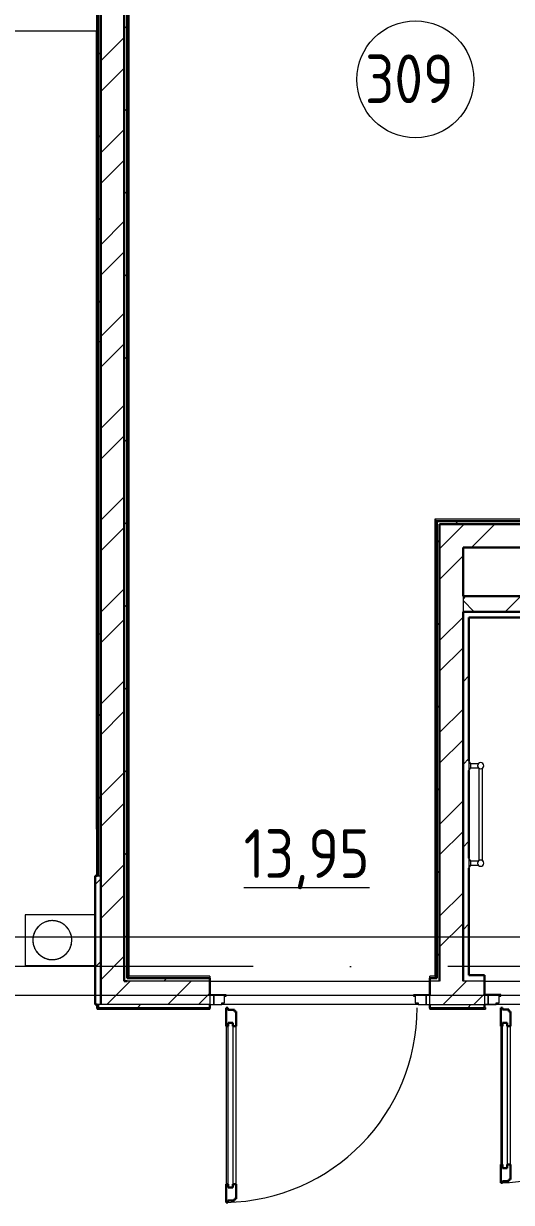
# Model space of a CAD drawing. Header units: millimetres. Extents: x -1073752 to 1436911, y -1379358 to 94781.
# Drawn here: x -908761 to -906254, y -1123599 to -1117549 of the extents above; entities that cross this region are included whole.
import ezdxf

# ---------------------------------------------------------------- set-up
doc = ezdxf.new("R2010")
doc.units = ezdxf.units.MM
doc.linetypes.add('ADSK_Линия сетки', pattern=[25, 20, -2.5, 0, -2.5])
doc.linetypes.add('ADSK_Сверху', pattern=[450, 300, -150])
for name, color, linetype, lineweight in [('Двери', 252, 'Continuous', 9), ('Марки помещений', 7, 'Continuous', 20), ('Ограждение', 252, 'Continuous', 9), ('Оси', 252, 'Continuous', 9), ('Перекрытие', 252, 'Continuous', 18), ('Сантехника', 252, 'Continuous', 9), ('Стены наружные', 7, 'Continuous', 18), ('Стены штриховка', 7, 'Continuous', 9)]:
    doc.layers.add(name, color=color, linetype=linetype, lineweight=lineweight)
doc.layers.add('Двери открывание', color=7, linetype='Continuous', lineweight=9, true_color=0xc0c0c0)
doc.layers.add('Линии', color=7, linetype='Continuous', lineweight=9, true_color=0x00a600)
doc.styles.add('GOST Common_2', font='', dxfattribs={"width": 0.9, "height": 250})
doc.styles.get('GOST Common_2').set_extended_font_data('GOST type B')

# ---------------------------------------------------------------- blocks, each defined once
blk = doc.blocks.new('3 этаж')
at = {"layer": 'Двери', "color": 251, "true_color": 0x636466}
for p, q in [((258790.8, -9308.4), (258790.8, -9358.4)), ((258810.8, -9308.4), (258790.8, -9308.4)), ((258810.8, -9358.4), (258810.8, -9308.4)), ((258874.8, -9308.4), (258810.8, -9308.4)), ((258810.8, -9308.4), (258810.8, -9358.4)), ((258865.8, -9350.4), (258865.8, -9316.4)), ((258865.8, -9316.4), (258874.8, -9316.4)), ((258874.8, -9316.4), (258874.8, -9308.4)), ((259900.8, -9308.4), (259836.8, -9308.4)), ((259836.8, -9308.4), (259836.8, -9316.4)), ((259836.8, -9316.4), (259845.8, -9316.4)), ((259845.8, -9316.4), (259845.8, -9350.4)), ((259920.8, -9308.4), (259900.8, -9308.4)), ((259900.8, -9308.4), (259900.8, -9358.4)), ((259900.8, -9358.4), (259900.8, -9308.4)), ((259920.8, -9358.4), (259920.8, -9308.4)), ((260200.8, -9308.2), (260200.8, -9358.2)), ((260220.8, -9308.2), (260200.8, -9308.2)), ((260220.8, -9358.2), (260220.8, -9308.2)), ((260284.8, -9308.2), (260220.8, -9308.2)), ((260220.8, -9308.2), (260220.8, -9358.2)), ((260275.8, -9350.2), (260275.8, -9316.2)), ((260275.8, -9316.2), (260284.8, -9316.2)), ((260284.8, -9316.2), (260284.8, -9308.2)), ((258790.8, -9358.4), (258810.8, -9358.4)), ((258810.8, -9358.4), (258851.8, -9358.4)), ((258851.8, -9358.4), (258851.8, -9350.4)), ((258851.8, -9350.4), (258865.8, -9350.4)), ((259845.8, -9350.4), (259859.8, -9350.4)), ((259859.8, -9350.4), (259859.8, -9358.4)), ((259859.8, -9358.4), (259900.8, -9358.4)), ((259900.8, -9358.4), (259920.8, -9358.4)), ((260200.8, -9358.2), (260220.8, -9358.2)), ((260220.8, -9358.2), (260261.8, -9358.2)), ((260261.8, -9358.2), (260261.8, -9350.2)), ((260261.8, -9350.2), (260275.8, -9350.2)), ((258874.8, -9470.4), (258874.8, -10280.4)), ((258883.8, -9452.4), (258907.8, -9452.4)), ((258883.8, -10298.4), (258883.8, -9452.4)), ((258907.8, -9452.4), (258907.8, -10298.4)), ((258924.8, -10280.4), (258924.8, -9470.4)), ((260284.8, -9470.2), (260284.8, -10180.2)), ((260293.8, -9452.2), (260317.8, -9452.2)), ((260293.8, -10198.2), (260293.8, -9452.2)), ((260317.8, -9452.2), (260317.8, -10198.2)), ((260334.8, -10180.2), (260334.8, -9470.2)), ((260317.8, -10198.2), (260293.8, -10198.2)), ((258907.8, -10298.4), (258883.8, -10298.4))]:
    blk.add_line(p, q, dxfattribs=at)
at = {"layer": 'Двери', "color": 251, "lineweight": 30, "true_color": 0x636466}
for p, q in [((258882.8, -9376.4), (258874.8, -9376.4)), ((258874.8, -9376.4), (258874.8, -9470.4)), ((258882.8, -9385.4), (258882.8, -9376.4)), ((260292.8, -9376.2), (260284.8, -9376.2)), ((260284.8, -9376.2), (260284.8, -9470.2)), ((260292.8, -9385.2), (260292.8, -9376.2)), ((258916.8, -9385.4), (258882.8, -9385.4)), ((258916.8, -9394.4), (258916.8, -9385.4)), ((258924.8, -9394.4), (258916.8, -9394.4)), ((258924.8, -9470.4), (258924.8, -9394.4)), ((260326.8, -9385.2), (260292.8, -9385.2)), ((260326.8, -9394.2), (260326.8, -9385.2)), ((260334.8, -9394.2), (260326.8, -9394.2)), ((260334.8, -9470.2), (260334.8, -9394.2)), ((258883.8, -9470.4), (258874.8, -9470.4)), ((258883.8, -9452.4), (258883.8, -9470.4)), ((258907.8, -9452.4), (258883.8, -9452.4)), ((258907.8, -9470.4), (258907.8, -9452.4)), ((258924.8, -9470.4), (258907.8, -9470.4)), ((260293.8, -9470.2), (260284.8, -9470.2)), ((260293.8, -9452.2), (260293.8, -9470.2)), ((260317.8, -9452.2), (260293.8, -9452.2)), ((260317.8, -9470.2), (260317.8, -9452.2)), ((260334.8, -9470.2), (260317.8, -9470.2)), ((260284.8, -10180.2), (260284.8, -10274.2)), ((260293.8, -10180.2), (260284.8, -10180.2)), ((260293.8, -10198.2), (260293.8, -10180.2)), ((260317.8, -10198.2), (260293.8, -10198.2)), ((260317.8, -10180.2), (260317.8, -10198.2)), ((260334.8, -10180.2), (260317.8, -10180.2)), ((260334.8, -10256.2), (260334.8, -10180.2)), ((258874.8, -10280.4), (258874.8, -10374.4)), ((258883.8, -10280.4), (258874.8, -10280.4)), ((258883.8, -10298.4), (258883.8, -10280.4)), ((258907.8, -10280.4), (258907.8, -10298.4)), ((258924.8, -10280.4), (258907.8, -10280.4)), ((258924.8, -10356.4), (258924.8, -10280.4)), ((260284.8, -10274.2), (260292.8, -10274.2)), ((260292.8, -10274.2), (260292.8, -10265.2)), ((260292.8, -10265.2), (260326.8, -10265.2)), ((260326.8, -10265.2), (260326.8, -10256.2)), ((260326.8, -10256.2), (260334.8, -10256.2)), ((258907.8, -10298.4), (258883.8, -10298.4)), ((258874.8, -10374.4), (258882.8, -10374.4)), ((258882.8, -10374.4), (258882.8, -10365.4)), ((258882.8, -10365.4), (258916.8, -10365.4)), ((258916.8, -10365.4), (258916.8, -10356.4)), ((258916.8, -10356.4), (258924.8, -10356.4))]:
    blk.add_line(p, q, dxfattribs=at)
at = {"layer": 'Двери открывание', "color": 251, "true_color": 0x636466}
for centre, radius, start in [((258856.8, -9376.4), 998, 271.03345), ((260266.8, -9376.2), 898, 271.14854)]:
    blk.add_arc(centre, radius, start, 0, dxfattribs=at)
at = {"layer": 'Линии', "color": 251, "linetype": 'ADSK_Сверху', "ltscale": 200, "true_color": 0x636466}
for p, q in [((261350.8, -9013.4), (250490.8, -9013.4)), ((261350.8, -9313.4), (250490.8, -9313.4))]:
    blk.add_line(p, q, dxfattribs=at)
at = {"layer": 'Марки помещений', "color": 251, "true_color": 0x636466}
blk.add_circle((259846, -4610.9), 300, dxfattribs=at)
at = {"layer": 'Ограждение', "color": 251, "true_color": 0x636466}
for p, q in [((258375.8, -9213.3), (258375.8, -3163.4)), ((258210.8, -4363.4), (250510.8, -4363.4)), ((258205.8, -4363.4), (258205.8, -8458.4)), ((260965.8, -6868.4), (259945.8, -6868.4)), ((259945.8, -6868.4), (259955.8, -6878.4)), ((259945.8, -6868.4), (259945.8, -9213.3)), ((258210.8, -8458.4), (258205.8, -8458.4)), ((258375.8, -9213.3), (258365.8, -9223.3)), ((258365.8, -9223.3), (258790.8, -9223.3)), ((258790.8, -9213.3), (258375.8, -9213.3)), ((258790.8, -9213.3), (258790.8, -9223.3)), ((259920.8, -9223.3), (259920.8, -9213.3)), ((259945.8, -9213.3), (259920.8, -9213.3)), ((259920.8, -9223.3), (259955.8, -9223.3)), ((259945.8, -9213.3), (259955.8, -9223.3)), ((260205.8, -9373.3), (260200.8, -9373.3)), ((260205.8, -9373.3), (260205.8, -9383.3)), ((258211.8, -9383.4), (258211.8, -9378.4)), ((258211.8, -9383.4), (258790.8, -9383.4)), ((258790.8, -9378.4), (258790.8, -9383.4)), ((259920.8, -9383.3), (259920.8, -9378.4)), ((259920.8, -9383.3), (260205.8, -9383.3))]:
    blk.add_line(p, q, dxfattribs=at)
at = {"layer": 'Оси', "color": 251, "linetype": 'ADSK_Линия сетки', "ltscale": 200, "true_color": 0x636466}
blk.add_line((314013.1, -9163.4), (237073.5, -9163.4), dxfattribs=at)
at = {"layer": 'Перекрытие', "color": 251, "true_color": 0x636466}
blk.add_line((260200.8, -9238.2), (261230.8, -9238.2), dxfattribs=at)
at = {"layer": 'Сантехника', "color": 251, "true_color": 0x636466}
for p, q in [((260130.8, -8123.4), (260120.8, -8108.4)), ((260120.8, -8108.4), (260120.8, -8158.4)), ((260120.8, -8158.4), (260130.8, -8143.4)), ((260120.8, -8158.4), (260130.8, -8143.4)), ((260169.3, -8123.4), (260130.8, -8123.4)), ((260130.8, -8143.4), (260130.8, -8123.4)), ((260130.8, -8143.4), (260169.3, -8143.4)), ((260172.8, -8146.5), (260172.8, -8620.8)), ((260190.8, -8620.8), (260190.8, -8146.1)), ((260130.8, -8623.4), (260120.8, -8608.4)), ((260120.8, -8608.4), (260120.8, -8658.4)), ((260120.8, -8658.4), (260130.8, -8643.4)), ((260120.8, -8658.4), (260130.8, -8643.4)), ((260169.3, -8623.4), (260130.8, -8623.4)), ((260130.8, -8643.4), (260130.8, -8623.4)), ((260130.8, -8643.4), (260169.3, -8643.4)), ((258200.8, -8898.4), (257840.8, -8898.4)), ((257840.8, -8898.4), (257840.8, -9158.4)), ((257915.7, -8952.6), (257912.7, -8955.2)), ((257918.7, -8950), (257915.7, -8952.6)), ((257921.9, -8947.6), (257918.7, -8950)), ((257925.2, -8945.3), (257921.9, -8947.6)), ((257928.6, -8943.2), (257925.2, -8945.3)), ((257932, -8941.1), (257928.6, -8943.2)), ((257935.6, -8939.3), (257932, -8941.1)), ((257939.2, -8937.5), (257935.6, -8939.3)), ((257942.8, -8935.9), (257939.2, -8937.5)), ((257946.6, -8934.5), (257942.8, -8935.9)), ((257950.3, -8933.2), (257946.6, -8934.5)), ((257954.2, -8932), (257950.3, -8933.2)), ((257958.1, -8931.1), (257954.2, -8932)), ((257962, -8930.2), (257958.1, -8931.1)), ((257965.9, -8929.6), (257962, -8930.2)), ((257969.9, -8929), (257965.9, -8929.6)), ((257973.9, -8928.7), (257969.9, -8929)), ((257977.9, -8928.5), (257973.9, -8928.7)), ((257981.9, -8928.5), (257977.9, -8928.5)), ((257985.9, -8928.6), (257981.9, -8928.5)), ((257989.8, -8928.9), (257985.9, -8928.6)), ((257993.8, -8929.3), (257989.8, -8928.9)), ((257997.8, -8929.9), (257993.8, -8929.3)), ((258001.7, -8930.7), (257997.8, -8929.9)), ((258005.6, -8931.6), (258001.7, -8930.7)), ((258009.5, -8932.6), (258005.6, -8931.6)), ((258013.3, -8933.9), (258009.5, -8932.6)), ((258017, -8935.2), (258013.3, -8933.9)), ((258020.7, -8936.8), (258017, -8935.2)), ((258024.3, -8938.4), (258020.7, -8936.8)), ((258027.9, -8940.2), (258024.3, -8938.4)), ((258031.4, -8942.2), (258027.9, -8940.2)), ((258034.8, -8944.3), (258031.4, -8942.2)), ((258038.1, -8946.5), (258034.8, -8944.3)), ((258041.4, -8948.9), (258038.1, -8946.5)), ((258044.5, -8951.4), (258041.4, -8948.9)), ((258047.5, -8954), (258044.5, -8951.4)), ((257882.4, -9010.4), (257881.8, -9014.3)), ((257883.2, -9006.5), (257882.4, -9010.4)), ((257884.2, -9002.6), (257883.2, -9006.5)), ((257885.3, -8998.7), (257884.2, -9002.6)), ((257886.6, -8994.9), (257885.3, -8998.7)), ((257888, -8991.2), (257886.6, -8994.9)), ((257889.5, -8987.5), (257888, -8991.2)), ((257891.2, -8983.9), (257889.5, -8987.5)), ((257893.1, -8980.4), (257891.2, -8983.9)), ((257895.1, -8976.9), (257893.1, -8980.4)), ((257897.2, -8973.5), (257895.1, -8976.9)), ((257899.5, -8970.2), (257897.2, -8973.5)), ((257901.9, -8967), (257899.5, -8970.2)), ((257904.4, -8963.9), (257901.9, -8967)), ((257907, -8960.9), (257904.4, -8963.9)), ((257909.8, -8958), (257907, -8960.9)), ((257912.7, -8955.2), (257909.8, -8958)), ((258050.5, -8956.7), (258047.5, -8954)), ((258053.3, -8959.6), (258050.5, -8956.7)), ((258056, -8962.5), (258053.3, -8959.6)), ((258058.5, -8965.6), (258056, -8962.5)), ((258061, -8968.7), (258058.5, -8965.6)), ((258063.3, -8972), (258061, -8968.7)), ((258065.5, -8975.3), (258063.3, -8972)), ((258067.6, -8978.8), (258065.5, -8975.3)), ((258069.5, -8982.3), (258067.6, -8978.8)), ((258071.3, -8985.9), (258069.5, -8982.3)), ((258072.9, -8989.5), (258071.3, -8985.9)), ((258074.4, -8993.2), (258072.9, -8989.5)), ((258075.7, -8997), (258074.4, -8993.2)), ((258076.9, -9000.8), (258075.7, -8997)), ((258077.9, -9004.7), (258076.9, -9000.8)), ((258078.8, -9008.6), (258077.9, -9004.7)), ((258079.5, -9012.5), (258078.8, -9008.6)), ((258080.1, -9016.5), (258079.5, -9012.5)), ((257881, -9022.3), (257880.8, -9026.3)), ((257880.8, -9026.3), (257880.8, -9028.4)), ((257880.8, -9028.4), (257880.9, -9032.4)), ((257880.9, -9032.4), (257881.1, -9036.4)), ((257881.3, -9018.3), (257881, -9022.3)), ((257881.1, -9036.4), (257881.5, -9040.4)), ((257881.8, -9014.3), (257881.3, -9018.3)), ((257881.5, -9040.4), (257882.1, -9044.4)), ((257882.1, -9044.4), (257882.8, -9048.3)), ((257882.8, -9048.3), (257883.6, -9052.2)), ((257883.6, -9052.2), (257884.7, -9056.1)), ((257884.7, -9056.1), (257885.9, -9059.9)), ((257885.9, -9059.9), (257887.2, -9063.7)), ((257887.2, -9063.7), (257888.7, -9067.4)), ((257888.7, -9067.4), (257890.3, -9071)), ((257890.3, -9071), (257892.1, -9074.6)), ((258068.5, -9076.5), (258070.3, -9073)), ((258070.3, -9073), (258072, -9069.4)), ((258072, -9069.4), (258073.6, -9065.7)), ((258073.6, -9065.7), (258075, -9061.9)), ((258075, -9061.9), (258076.3, -9058.1)), ((258076.3, -9058.1), (258077.4, -9054.3)), ((258077.4, -9054.3), (258078.3, -9050.4)), ((258078.3, -9050.4), (258079.1, -9046.5)), ((258079.1, -9046.5), (258079.8, -9042.6)), ((258079.8, -9042.6), (258080.3, -9038.6)), ((258080.5, -9020.5), (258080.1, -9016.5)), ((258080.3, -9038.6), (258080.6, -9034.6)), ((258080.7, -9024.4), (258080.5, -9020.5)), ((258080.6, -9034.6), (258080.8, -9030.6)), ((258080.8, -9028.4), (258080.7, -9024.4)), ((258080.8, -9030.6), (258080.8, -9028.4)), ((257892.1, -9074.6), (257894, -9078.1)), ((257894, -9078.1), (257896.1, -9081.6)), ((257896.1, -9081.6), (257898.2, -9084.9)), ((257898.2, -9084.9), (257900.6, -9088.2)), ((257900.6, -9088.2), (257903, -9091.3)), ((257903, -9091.3), (257905.6, -9094.4)), ((257905.6, -9094.4), (257908.3, -9097.3)), ((257908.3, -9097.3), (257911.1, -9100.2)), ((257911.1, -9100.2), (257914, -9102.9)), ((257914, -9102.9), (257917.1, -9105.5)), ((257917.1, -9105.5), (257920.2, -9108)), ((257920.2, -9108), (257923.4, -9110.4)), ((257923.4, -9110.4), (257926.7, -9112.6)), ((257926.7, -9112.6), (257930.2, -9114.7)), ((257930.2, -9114.7), (257933.6, -9116.6)), ((257933.6, -9116.6), (257937.2, -9118.5)), ((257937.2, -9118.5), (257940.8, -9120.1)), ((257940.8, -9120.1), (257944.5, -9121.6)), ((257944.5, -9121.6), (257948.3, -9123)), ((257948.3, -9123), (257952.1, -9124.2)), ((257952.1, -9124.2), (257956, -9125.3)), ((257956, -9125.3), (257959.9, -9126.2)), ((257959.9, -9126.2), (257963.8, -9127)), ((257963.8, -9127), (257967.7, -9127.6)), ((257967.7, -9127.6), (257971.7, -9128)), ((257971.7, -9128), (257975.7, -9128.3)), ((257975.7, -9128.3), (257979.7, -9128.4)), ((257979.7, -9128.4), (257983.7, -9128.4)), ((257983.7, -9128.4), (257987.7, -9128.2)), ((257987.7, -9128.2), (257991.7, -9127.8)), ((257991.7, -9127.8), (257995.6, -9127.3)), ((257995.6, -9127.3), (257999.6, -9126.7)), ((257999.6, -9126.7), (258003.5, -9125.8)), ((258003.5, -9125.8), (258007.4, -9124.8)), ((258007.4, -9124.8), (258011.2, -9123.7)), ((258011.2, -9123.7), (258015, -9122.4)), ((258015, -9122.4), (258018.7, -9121)), ((258018.7, -9121), (258022.4, -9119.4)), ((258022.4, -9119.4), (258026, -9117.6)), ((258026, -9117.6), (258029.5, -9115.8)), ((258029.5, -9115.8), (258033, -9113.7)), ((258033, -9113.7), (258036.3, -9111.6)), ((258036.3, -9111.6), (258039.6, -9109.3)), ((258039.6, -9109.3), (258042.8, -9106.9)), ((258042.8, -9106.9), (258045.9, -9104.3)), ((258045.9, -9104.3), (258048.9, -9101.7)), ((258048.9, -9101.7), (258051.8, -9098.9)), ((258051.8, -9098.9), (258054.5, -9096)), ((258054.5, -9096), (258057.2, -9093)), ((258057.2, -9093), (258059.7, -9089.9)), ((258059.7, -9089.9), (258062.1, -9086.7)), ((258062.1, -9086.7), (258064.3, -9083.4)), ((258064.3, -9083.4), (258066.5, -9080)), ((258066.5, -9080), (258068.5, -9076.5)), ((257840.8, -9158.4), (258200.8, -9158.4))]:
    blk.add_line(p, q, dxfattribs=at)
for centre, radius, start, end in [((260181.8, -8133.4), 16, 90, 270), ((260181.8, -8133.4), 16, 270, 90), ((260181.8, -8633.4), 16, 90, 270), ((260181.8, -8633.4), 16, 270, 90), ((257980.8, -9028.4), 100, 0, 180), ((257980.8, -9028.4), 100, 180, 0)]:
    blk.add_arc(centre, radius, start, end, dxfattribs=at)
for points, knots in [([(260169.3, -8123.4), (260169.3, -8123.5), (260169.2, -8123.6), (260169, -8123.8), (260168.8, -8124.1), (260168.6, -8124.4), (260168.3, -8124.8), (260168, -8125.3), (260167.4, -8126.3), (260166.7, -8127.8), (260166.1, -8129.9), (260165.9, -8131.5), (260165.8, -8132.6), (260165.8, -8133.1)], [0, 0, 0, 0, 0.0555556, 0.0833333, 0.1111111, 0.1388889, 0.1666667, 0.1944444, 0.2222222, 0.3333333, 0.3888889, 0.4444444, 0.4884465, 0.4884465, 0.4884465, 0.4884465]), ([(260166.6, -8138.5), (260166.8, -8139.3), (260167.2, -8140.1), (260167.6, -8141), (260167.9, -8141.5), (260168.3, -8142.1), (260168.6, -8142.5), (260168.8, -8142.8), (260168.9, -8142.9), (260169, -8143.1), (260169.2, -8143.4), (260169.3, -8143.4), (260169.3, -8143.4)], [0.6666667, 0.6666667, 0.6666667, 0.6666667, 0.75, 0.7708333, 0.7916667, 0.8333333, 0.875, 0.8854167, 0.8958333, 0.9166667, 0.9583333, 1, 1, 1, 1]), ([(260168.8, -8624.1), (260168.7, -8624.2), (260168.6, -8624.4), (260168.3, -8624.8), (260168, -8625.3), (260167.4, -8626.3), (260166.7, -8627.8), (260166.1, -8629.9), (260165.8, -8631.6), (260165.8, -8632.7), (260165.8, -8633.2)], [0.1111111, 0.1111111, 0.1111111, 0.1111111, 0.1388889, 0.1666667, 0.1944444, 0.2222222, 0.3333333, 0.3888889, 0.4444444, 0.4925448, 0.4925448, 0.4925448, 0.4925448]), ([(260166.6, -8638.5), (260166.8, -8639.3), (260167.2, -8640.1), (260167.6, -8641), (260167.9, -8641.5), (260168.3, -8642.1), (260168.6, -8642.5), (260168.8, -8642.8), (260168.9, -8642.9), (260169, -8643.1), (260169.2, -8643.4), (260169.3, -8643.4), (260169.3, -8643.4)], [0.6666667, 0.6666667, 0.6666667, 0.6666667, 0.75, 0.7708333, 0.7916667, 0.8333333, 0.875, 0.8854167, 0.8958333, 0.9166667, 0.9583333, 1, 1, 1, 1])]:
    blk.add_open_spline(points, degree=3, knots=knots, dxfattribs=at)
for points in [[(260165.9, -8135.2), (260165.9, -8135.8), (260166, -8136.4), (260166.2, -8136.9)], [(260165.9, -8635.2), (260165.9, -8635.8), (260166, -8636.4), (260166.2, -8636.9)]]:
    blk.add_open_spline(points, degree=3, dxfattribs=at)
at = {"layer": 'Стены наружные', "color": 251, "lineweight": 30, "true_color": 0x636466}
for p, q in [((258215.8, -8698.4), (258215.8, -3143.4)), ((258230.8, -3138.4), (258230.8, -9358.4)), ((258350.8, -9238.4), (258350.8, -3138.4)), ((258365.8, -9223.4), (258365.8, -3143.4)), ((258210.8, -3148.4), (258210.8, -8698.4)), ((259955.8, -6878.4), (259955.8, -9223.4)), ((260975.8, -6878.4), (259955.8, -6878.4)), ((260990.8, -6893.4), (259970.8, -6893.4)), ((259970.8, -6893.4), (259970.8, -9238.4)), ((260090.8, -7013.4), (261640.8, -7013.4)), ((260090.8, -7263.4), (260090.8, -7013.4)), ((261240.8, -7263.4), (260090.8, -7263.4)), ((260090.8, -9238.4), (260090.8, -7343.4)), ((260090.8, -7343.4), (261259.8, -7343.4)), ((260120.8, -7373.4), (261610.8, -7373.4)), ((260120.8, -8108.4), (260120.8, -7373.4)), ((260120.8, -8608.4), (260120.8, -8158.4)), ((258200.8, -8698.4), (258200.8, -9358.4)), ((258210.8, -8698.4), (258200.8, -8698.4)), ((260120.8, -9208.4), (260120.8, -8658.4)), ((258365.8, -9238.4), (258350.8, -9238.4)), ((258790.8, -9223.4), (258365.8, -9223.4)), ((258790.8, -9308.4), (258790.8, -9223.4)), ((259920.8, -9223.4), (259920.8, -9308.4)), ((259955.8, -9223.4), (259920.8, -9223.4)), ((260200.8, -9208.4), (260120.8, -9208.4)), ((260200.8, -9308.2), (260200.8, -9208.4)), ((258200.8, -9358.4), (258210.8, -9358.4)), ((258210.8, -9358.4), (258210.8, -9378.4)), ((258215.8, -9358.4), (258215.8, -9373.4)), ((258790.8, -9378.4), (258790.8, -9358.4)), ((259920.8, -9358.4), (259920.8, -9378.4)), ((260200.8, -9378.4), (260200.8, -9358.4)), ((258210.8, -9378.4), (258790.8, -9378.4)), ((259920.8, -9378.4), (260200.8, -9378.4))]:
    blk.add_line(p, q, dxfattribs=at)
at = {"layer": 'Стены наружные', "color": 251, "linetype": 'Continuous', "lineweight": 9, "true_color": 0x636466}
for p, q in [((258210.8, -4349.6), (258215.8, -4344.6)), ((258350.8, -4351), (258365.8, -4336)), ((258210.8, -4420.3), (258215.8, -4415.3)), ((258230.8, -4516.6), (258350.8, -4396.6)), ((258215.8, -4486), (258230.8, -4471)), ((258210.8, -4491), (258215.8, -4486)), ((258210.8, -4561.7), (258215.8, -4556.7)), ((258230.8, -4673.8), (258350.8, -4553.8)), ((258210.8, -4632.5), (258215.8, -4627.5)), ((258210.8, -4703.2), (258215.8, -4698.2)), ((258210.8, -4773.9), (258215.8, -4768.9)), ((258350.8, -4775.3), (258365.8, -4760.3)), ((258210.8, -4844.6), (258215.8, -4839.6)), ((258215.8, -4910.3), (258230.8, -4895.3)), ((258230.8, -4988.1), (258350.8, -4868.1)), ((258210.8, -4915.3), (258215.8, -4910.3)), ((258210.8, -4986), (258215.8, -4981)), ((258210.8, -5056.7), (258215.8, -5051.7)), ((258230.8, -5145.3), (258350.8, -5025.3)), ((258210.8, -5127.4), (258215.8, -5122.4)), ((258210.8, -5198.1), (258215.8, -5193.1)), ((258350.8, -5199.6), (258365.8, -5184.6)), ((258210.8, -5268.9), (258215.8, -5263.9)), ((258215.8, -5334.6), (258230.8, -5319.6)), ((258210.8, -5339.6), (258215.8, -5334.6)), ((258230.8, -5459.6), (258350.8, -5339.6)), ((258210.8, -5410.3), (258215.8, -5405.3)), ((258210.8, -5481), (258215.8, -5476)), ((258230.8, -5616.7), (258350.8, -5496.7)), ((258210.8, -5551.7), (258215.8, -5546.7)), ((258210.8, -5622.4), (258215.8, -5617.4)), ((258350.8, -5623.8), (258365.8, -5608.8)), ((258210.8, -5693.1), (258215.8, -5688.1)), ((258215.8, -5758.8), (258230.8, -5743.8)), ((258210.8, -5763.8), (258215.8, -5758.8)), ((258210.8, -5834.5), (258215.8, -5829.5)), ((258230.8, -5931), (258350.8, -5811)), ((258210.8, -5905.2), (258215.8, -5900.2)), ((258210.8, -5976), (258215.8, -5971)), ((258230.8, -6088.2), (258350.8, -5968.2)), ((258210.8, -6046.7), (258215.8, -6041.7)), ((258350.8, -6048.1), (258365.8, -6033.1)), ((258210.8, -6117.4), (258215.8, -6112.4)), ((258210.8, -6188.1), (258215.8, -6183.1)), ((258210.8, -6258.8), (258215.8, -6253.8)), ((258230.8, -6402.5), (258350.8, -6282.5)), ((258210.8, -6329.5), (258215.8, -6324.5)), ((258210.8, -6400.2), (258215.8, -6395.2)), ((258210.8, -6470.9), (258215.8, -6465.9)), ((258230.8, -6559.6), (258350.8, -6439.6)), ((258350.8, -6472.4), (258365.8, -6457.4)), ((258210.8, -6541.6), (258215.8, -6536.6)), ((258210.8, -6612.4), (258215.8, -6607.4)), ((258210.8, -6683.1), (258215.8, -6678.1)), ((258210.8, -6753.8), (258215.8, -6748.8)), ((258230.8, -6874), (258350.8, -6754)), ((258210.8, -6824.5), (258215.8, -6819.5)), ((258210.8, -6895.2), (258215.8, -6890.2)), ((258350.8, -6896.6), (258365.8, -6881.6)), ((259977.1, -7013.4), (260097.1, -6893.4)), ((260051, -6893.4), (260066, -6878.4)), ((260134.3, -7013.4), (260254.3, -6893.4)), ((258230.8, -7031.1), (258350.8, -6911.1)), ((258210.8, -6965.9), (258215.8, -6960.9)), ((259955.8, -6988.7), (259970.8, -6973.7)), ((259970.8, -7019.8), (259977.1, -7013.4)), ((258210.8, -7036.6), (258215.8, -7031.6)), ((259970.8, -7177), (260090.8, -7057)), ((258210.8, -7107.3), (258215.8, -7102.3)), ((258210.8, -7178), (258215.8, -7173)), ((258210.8, -7248.7), (258215.8, -7243.7)), ((258230.8, -7345.4), (258350.8, -7225.4)), ((258210.8, -7319.5), (258215.8, -7314.5)), ((258350.8, -7320.9), (258365.8, -7305.9)), ((260090.8, -7277.9), (260105.3, -7263.4)), ((260148.6, -7343.4), (260090.8, -7285.6)), ((260308.1, -7343.4), (260388.1, -7263.4)), ((259970.8, -7491.3), (260090.8, -7371.3)), ((258210.8, -7390.2), (258215.8, -7385.2)), ((258230.8, -7502.6), (258350.8, -7382.6)), ((259955.8, -7412.9), (259970.8, -7397.9)), ((258210.8, -7460.9), (258215.8, -7455.9)), ((258210.8, -7531.6), (258215.8, -7526.6)), ((259970.8, -7648.4), (260090.8, -7528.4)), ((258210.8, -7602.3), (258215.8, -7597.3)), ((258210.8, -7673), (258215.8, -7668)), ((260090.8, -7702.2), (260120.8, -7672.2)), ((258210.8, -7743.7), (258215.8, -7738.7)), ((258230.8, -7816.9), (258350.8, -7696.9)), ((258350.8, -7745.1), (258365.8, -7730.1)), ((258210.8, -7814.4), (258215.8, -7809.4)), ((258230.8, -7974), (258350.8, -7854)), ((259955.8, -7837.2), (259970.8, -7822.2)), ((259970.8, -7962.8), (260090.8, -7842.8)), ((258210.8, -7885.1), (258215.8, -7880.1)), ((258215.8, -7880.1), (258230.8, -7865.1)), ((258210.8, -7955.9), (258215.8, -7950.9)), ((258210.8, -8026.6), (258215.8, -8021.6)), ((259970.8, -8119.9), (260090.8, -7999.9)), ((258210.8, -8097.3), (258215.8, -8092.3)), ((260090.8, -8126.5), (260120.8, -8096.5)), ((258210.8, -8168), (258215.8, -8163)), ((258350.8, -8169.4), (258365.8, -8154.4)), ((258230.8, -8288.3), (258350.8, -8168.3)), ((258210.8, -8238.7), (258215.8, -8233.7)), ((259955.8, -8261.5), (259970.8, -8246.5)), ((258210.8, -8309.4), (258215.8, -8304.4)), ((258215.8, -8304.4), (258230.8, -8289.4)), ((258230.8, -8445.5), (258350.8, -8325.5)), ((259970.8, -8434.2), (260090.8, -8314.2)), ((258210.8, -8380.1), (258215.8, -8375.1)), ((258210.8, -8450.8), (258215.8, -8445.8)), ((258210.8, -8521.5), (258215.8, -8516.5)), ((259970.8, -8591.4), (260090.8, -8471.4)), ((260090.8, -8550.7), (260120.8, -8520.7)), ((258210.8, -8592.3), (258215.8, -8587.3)), ((258350.8, -8593.7), (258365.8, -8578.7)), ((258230.8, -8759.8), (258350.8, -8639.8)), ((258210.8, -8663), (258215.8, -8658)), ((259955.8, -8685.7), (259970.8, -8670.7)), ((258200.8, -8743.7), (258230.8, -8713.7)), ((258230.8, -8917), (258350.8, -8797)), ((259970.8, -8905.7), (260090.8, -8785.7)), ((259970.8, -9062.8), (260090.8, -8942.8)), ((260090.8, -8975), (260120.8, -8945)), ((258350.8, -9017.9), (258365.8, -9002.9)), ((258230.8, -9231.3), (258350.8, -9111.3)), ((259955.8, -9110), (259970.8, -9095)), ((258200.8, -9167.9), (258230.8, -9137.9)), ((258260.8, -9358.4), (258380.8, -9238.4)), ((258554.5, -9238.4), (258569.5, -9223.4)), ((258575.1, -9358.4), (258695.1, -9238.4)), ((259989.5, -9358.4), (260109.5, -9238.4)), ((258732.2, -9358.4), (258790.8, -9299.9)), ((260146.6, -9358.4), (260200.8, -9304.3)), ((258210.8, -9370.1), (258215.8, -9365.1)), ((258273.1, -9378.4), (258278.1, -9373.4)), ((258343.8, -9378.4), (258348.8, -9373.4)), ((258414.5, -9378.4), (258419.5, -9373.4)), ((258419.5, -9373.4), (258434.5, -9358.4)), ((258485.2, -9378.4), (258490.2, -9373.4)), ((258556, -9378.4), (258561, -9373.4)), ((258626.7, -9378.4), (258631.7, -9373.4)), ((258697.4, -9378.4), (258702.4, -9373.4)), ((258768.1, -9378.4), (258773.1, -9373.4)), ((259970.2, -9378.4), (259975.2, -9373.4)), ((260040.9, -9378.4), (260045.9, -9373.4)), ((260111.6, -9378.4), (260116.6, -9373.4)), ((260116.6, -9373.4), (260131.6, -9358.4)), ((260182.3, -9378.4), (260187.3, -9373.4))]:
    blk.add_line(p, q, dxfattribs=at)
at = {"layer": 'Стены наружные', "color": 251, "true_color": 0x636466}
for p, q in [((258790.8, -9238.4), (259920.8, -9238.4)), ((260200.8, -9238.4), (261230.8, -9238.4)), ((259859.8, -9358.4), (258851.8, -9358.4)), ((261230.8, -9358.4), (260200.8, -9358.4))]:
    blk.add_line(p, q, dxfattribs=at)
at = {"layer": 'Стены штриховка', "color": 251, "true_color": 0x636466}
for p, q in [((258230.8, -5958.4), (258215.8, -5958.4)), ((260090.8, -7263.4), (260090.8, -7343.4)), ((258230.8, -7458.4), (258215.8, -7458.4)), ((258210.8, -8698.4), (258230.8, -8698.4)), ((258790.8, -9238.4), (258365.8, -9238.4)), ((259970.8, -9238.4), (259920.8, -9238.4)), ((260200.8, -9238.4), (260090.8, -9238.4)), ((258790.8, -9358.4), (258210.8, -9358.4)), ((258215.8, -9373.4), (258790.8, -9373.4)), ((259920.8, -9358.4), (260200.8, -9358.4)), ((259920.8, -9373.4), (260200.8, -9373.4))]:
    blk.add_line(p, q, dxfattribs=at)
at = {"layer": 'Марки помещений', "color": 251, "true_color": 0x636466, "style": 'GOST Common_2', "width": 0.9}
for s, p in [('309', (259587.2, -4733.2)), ('%%U13,95', (258964.4, -8709))]:
    blk.add_text(s, height=250, dxfattribs=at).set_placement(p)

msp = doc.modelspace()

# ---------------------------------------------------------------- block references
msp.add_blockref('3 этаж', (-1166593.9, -1113224.3))

doc.saveas('drawing.dxf')
